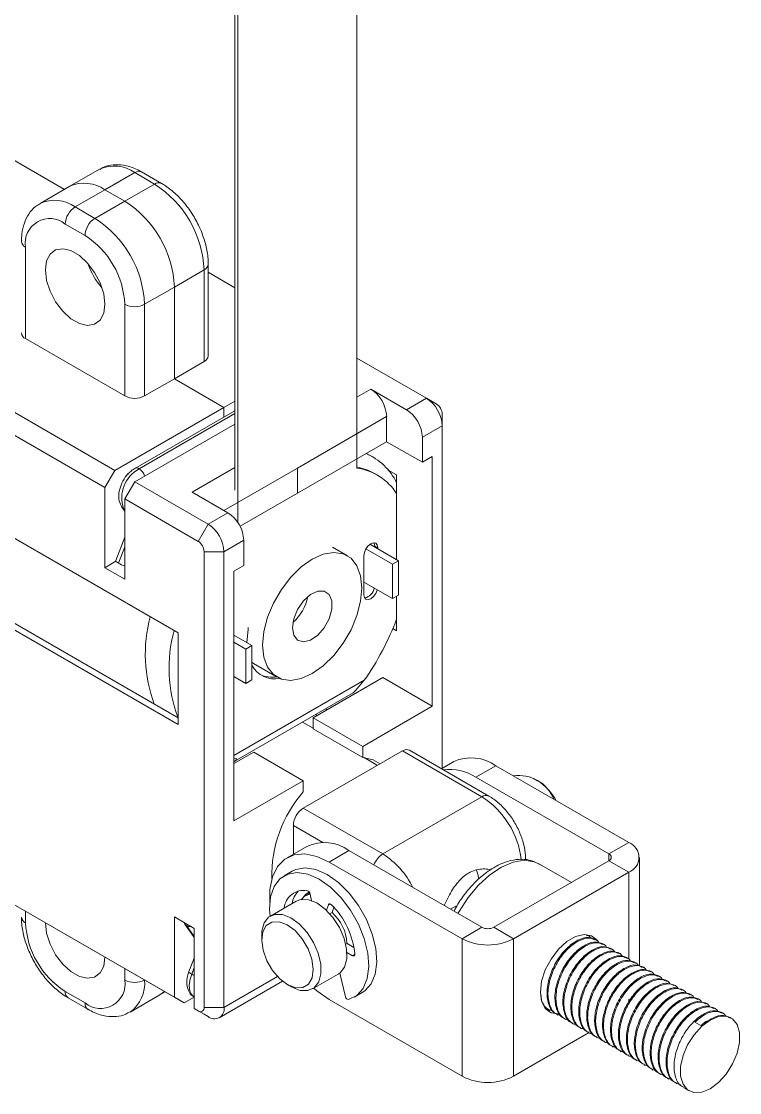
# Paper-space layout '시트4_ENG_with accessory' of a CAD drawing. Header units: inches. Extents: x 0.2 to 16.3, y 0.2 to 11.5.
# Drawn here: x 14.153 to 15.161, y 4.833 to 6.336 of the extents above; entities that cross this region are included whole.
import ezdxf

# ---------------------------------------------------------------- set-up
doc = ezdxf.new("R2010")
doc.units = ezdxf.units.IN
doc.header["$MEASUREMENT"] = 0

psp = doc.layouts.new('시트4_ENG_with accessory')

# ---------------------------------------------------------------- linework, layer by layer
at = {"color": 7, "linetype": 'Continuous', "lineweight": 18}
for p, q in [((14.4571, 6.4807), (14.4571, 5.6327)), ((14.4529, 6.4766), (14.4529, 5.6782)), ((14.6241, 5.7088), (14.6241, 6.4372)), ((14.2138, 6.1002), (14.1383, 6.1438)), ((13.569, 6.1189), (14.2844, 5.7058)), ((14.2631, 6.1286), (14.2213, 6.1045)), ((14.3123, 6.1237), (14.2705, 6.0996)), ((14.3401, 6.1077), (14.3123, 6.1237)), ((14.35, 6.1086), (14.3221, 6.1247)), ((14.2213, 6.1045), (14.1796, 6.0804)), ((14.2984, 6.0835), (14.3401, 6.1077)), ((14.2705, 5.6817), (13.5551, 6.0948)), ((14.2705, 6.0996), (14.2288, 6.0755)), ((14.2705, 6.0996), (14.2984, 6.0835)), ((14.2288, 6.0755), (14.2566, 6.0594)), ((14.2566, 6.0594), (14.2984, 6.0835)), ((14.2427, 6.0353), (14.2149, 6.0514)), ((14.1592, 6.0192), (14.1592, 5.8907)), ((14.4097, 5.9871), (14.368, 5.963)), ((14.4097, 5.8585), (14.4097, 5.9871)), ((14.4155, 5.8666), (14.4155, 5.9951)), ((14.4529, 5.9622), (14.4155, 5.9838)), ((14.368, 5.963), (14.3262, 5.9389)), ((14.368, 5.963), (14.368, 5.8344)), ((14.2984, 5.8103), (14.2984, 5.9389)), ((14.3262, 5.9389), (14.3262, 5.8103)), ((14.1592, 5.8907), (14.2984, 5.8103)), ((14.7215, 5.8071), (14.6241, 5.8633)), ((14.4097, 5.8585), (14.368, 5.8344)), ((14.3262, 5.8103), (14.368, 5.8344)), ((14.368, 5.8344), (14.4376, 5.7942)), ((14.6937, 5.791), (14.6436, 5.8199)), ((14.4529, 5.8031), (14.4376, 5.7942)), ((14.7215, 5.8071), (14.6937, 5.791)), ((14.7354, 5.7991), (14.7215, 5.8071)), ((14.2844, 5.7058), (14.4376, 5.7942)), ((14.4529, 5.7896), (14.3125, 5.7086)), ((14.4376, 5.7808), (14.4376, 5.7942)), ((14.6658, 5.7814), (14.5406, 5.7091)), ((14.6658, 5.746), (14.6658, 5.7814)), ((14.7438, 5.7846), (14.7438, 5.7685)), ((14.3123, 5.6898), (14.4529, 5.7709)), ((14.716, 5.7524), (14.7438, 5.7685)), ((14.7438, 5.2877), (14.7438, 5.7685)), ((14.6658, 5.746), (14.5406, 5.6737)), ((14.6658, 5.746), (14.716, 5.7171)), ((14.716, 5.7171), (14.716, 5.7524)), ((14.6461, 5.7248), (14.6376, 5.7297)), ((13.9504, 5.7219), (14.3735, 5.4776)), ((14.7299, 5.7251), (14.716, 5.7171)), ((14.7299, 5.7251), (14.7299, 5.3747)), ((14.2844, 5.7058), (14.2705, 5.6817)), ((14.5406, 5.7091), (14.5406, 5.6737)), ((14.6528, 5.6992), (14.6486, 5.7016)), ((14.6672, 5.7068), (14.6798, 5.6996)), ((14.6798, 5.6996), (14.6798, 5.5805)), ((14.2984, 5.6657), (14.3123, 5.6898)), ((14.3123, 5.6898), (14.4153, 5.6303)), ((14.2705, 5.6817), (14.2705, 5.5692)), ((14.393, 5.6753), (14.4431, 5.6464)), ((14.4602, 5.6273), (14.5406, 5.6737)), ((14.2943, 5.6543), (14.2984, 5.6486)), ((14.4014, 5.6062), (14.2984, 5.6657)), ((14.2984, 5.6657), (14.2984, 5.5531)), ((14.4153, 5.6303), (14.4431, 5.6464)), ((14.4153, 5.6303), (14.4014, 5.6062)), ((14.2984, 5.6119), (14.2857, 5.5792)), ((14.4654, 5.6078), (14.4376, 5.5917)), ((14.4654, 5.6078), (14.4654, 5.5724)), ((13.9504, 5.5933), (14.3735, 5.349)), ((13.9585, 5.598), (14.3735, 5.3583)), ((14.6107, 5.5861), (14.5898, 5.5982)), ((14.6742, 5.574), (14.6367, 5.5957)), ((14.6825, 5.5788), (14.6423, 5.6021)), ((14.6491, 5.5996), (14.6533, 5.5972)), ((14.6491, 5.5981), (14.6491, 5.5996)), ((14.6533, 5.5957), (14.6533, 5.5972)), ((14.286, 5.5782), (14.2705, 5.5692)), ((14.4376, 5.5917), (14.4097, 5.5917)), ((14.4097, 4.952), (14.4097, 5.5917)), ((14.4376, 5.5917), (14.4376, 4.952)), ((14.6338, 5.586), (14.6338, 5.5313)), ((14.6825, 5.5788), (14.6742, 5.574)), ((14.6825, 5.5306), (14.6825, 5.5788)), ((14.2705, 5.5692), (14.2984, 5.5531)), ((14.4515, 5.5644), (14.4654, 5.5724)), ((14.4515, 5.5644), (14.4515, 5.214)), ((14.6742, 5.574), (14.6742, 5.5258)), ((14.6742, 5.5258), (14.6338, 5.5491)), ((14.6742, 5.5258), (14.6825, 5.5306)), ((14.6798, 5.529), (14.6798, 5.4806)), ((14.3735, 5.349), (14.3735, 5.4776)), ((14.4765, 5.4599), (14.4515, 5.4744)), ((14.6744, 5.4837), (14.6798, 5.4806)), ((14.4682, 5.4551), (14.4515, 5.4647)), ((14.4765, 5.4599), (14.4682, 5.4551)), ((14.4765, 5.4117), (14.4765, 5.4599)), ((14.4682, 5.4551), (14.4682, 5.4069)), ((13.5551, 5.4357), (14.368, 4.9665)), ((14.3819, 4.9584), (13.569, 5.4277)), ((14.4765, 5.4364), (14.4788, 5.4349)), ((14.4788, 5.4349), (14.5122, 5.4157)), ((14.4682, 5.4069), (14.4515, 5.4165)), ((14.6603, 5.4149), (14.5628, 5.3586)), ((14.6603, 5.4149), (14.7299, 5.3747)), ((14.4682, 5.4069), (14.4765, 5.4117)), ((14.6344, 5.4112), (14.6224, 5.3974)), ((14.4517, 5.2971), (14.6188, 5.3935)), ((14.5801, 5.3712), (14.5823, 5.3699)), ((14.7299, 5.3747), (14.6324, 5.3185)), ((14.5628, 5.3439), (14.5478, 5.3526)), ((14.5628, 5.3586), (14.6324, 5.3185)), ((14.5628, 5.343), (14.5628, 5.3586)), ((14.5661, 5.3631), (14.5684, 5.3618)), ((14.5628, 5.343), (14.6324, 5.3028)), ((14.4515, 5.2944), (14.4793, 5.3104)), ((14.4793, 5.3104), (14.5489, 5.2703)), ((14.6881, 5.312), (14.6185, 5.2719)), ((14.6324, 5.3185), (14.6324, 5.3028)), ((14.7995, 5.2478), (14.6881, 5.312)), ((14.8093, 5.2487), (14.698, 5.313)), ((14.4554, 5.301), (14.4515, 5.3018)), ((14.6531, 5.2918), (14.6344, 5.3027)), ((14.7599, 5.297), (14.7428, 5.2871)), ((14.7911, 5.2751), (14.819, 5.2911)), ((14.819, 5.2911), (15.0055, 5.1835)), ((14.4515, 5.214), (14.5489, 5.2703)), ((14.6185, 5.2719), (14.5489, 5.2317)), ((14.5489, 5.2703), (14.5489, 5.2546)), ((14.7911, 5.2751), (14.9776, 5.1674)), ((14.8774, 5.2702), (14.8719, 5.2735)), ((14.6603, 5.1674), (14.7995, 5.2478)), ((14.5489, 5.2317), (14.6603, 5.1674)), ((14.535, 5.1672), (14.535, 5.2076)), ((14.5539, 5.1781), (14.5261, 5.162)), ((14.5851, 5.1561), (14.6129, 5.1722)), ((14.6129, 5.1722), (14.7995, 5.0645)), ((14.9776, 5.1674), (15.0055, 5.1835)), ((14.9776, 5.1578), (14.8162, 5.0645)), ((14.9776, 5.1578), (15.0055, 5.1417)), ((15.0205, 5.0098), (15.0205, 5.1626)), ((14.5331, 5.1433), (14.522, 5.1369)), ((14.5851, 5.1561), (14.7716, 5.0485)), ((15.0055, 5.1417), (14.844, 5.0485)), ((14.9252, 5.1275), (14.8804, 5.1533)), ((14.558, 5.1122), (14.5528, 5.1092)), ((14.5389, 5.1012), (14.5027, 5.0803)), ((14.5584, 5.111), (14.5606, 5.102)), ((14.5814, 5.0884), (14.584, 5.0962)), ((14.5862, 5.0834), (14.5893, 5.0852)), ((14.5893, 5.0852), (14.5918, 5.0926)), ((14.7555, 5.0899), (14.7648, 5.0953)), ((14.368, 5.079), (14.3958, 5.0629)), ((14.368, 4.9665), (14.368, 5.079)), ((14.3825, 5.0691), (14.3958, 5.0502)), ((14.3958, 4.9504), (14.3958, 5.0629)), ((14.4905, 5.0533), (14.4905, 5.0468)), ((14.7995, 5.0645), (14.7716, 5.0485)), ((14.8162, 5.0645), (14.844, 5.0485)), ((14.9482, 5.0533), (14.9468, 5.0541)), ((14.6084, 5.041), (14.6102, 5.042)), ((14.62, 5.0363), (14.6102, 5.042)), ((14.7716, 4.8556), (14.7716, 5.0485)), ((14.844, 4.8556), (14.844, 5.0485)), ((14.9593, 5.0469), (14.9579, 5.0477)), ((14.9705, 5.0404), (14.9691, 5.0412)), ((14.6178, 5.0247), (14.6101, 5.0292)), ((14.9816, 5.034), (14.9802, 5.0348)), ((14.9927, 5.0276), (14.9914, 5.0284)), ((15.0039, 5.0211), (15.0025, 5.0219)), ((14.3958, 5.0212), (14.3885, 5.0024)), ((15.015, 5.0147), (15.0136, 5.0155)), ((15.0262, 5.0083), (15.0248, 5.0091)), ((14.5617, 4.978), (14.5979, 4.9989)), ((14.5999, 5.0002), (14.6079, 4.9671)), ((15.0373, 5.0019), (15.0359, 5.0027)), ((15.0484, 4.9954), (15.047, 4.9962)), ((14.431, 4.9376), (14.5198, 4.9888)), ((14.5266, 4.9842), (14.5322, 4.981)), ((15.0596, 4.989), (15.0582, 4.9898)), ((15.0707, 4.9826), (15.0693, 4.9834)), ((15.0818, 4.9761), (15.0804, 4.9769)), ((14.2149, 4.9745), (14.2427, 4.9584)), ((14.2189, 4.9655), (14.2468, 4.9494)), ((14.3058, 4.9455), (14.3476, 4.9696)), ((14.3541, 4.9745), (14.3476, 4.9696)), ((14.3476, 4.9696), (14.3551, 4.9739)), ((14.368, 4.9665), (14.3819, 4.9584)), ((14.3819, 4.9584), (14.3958, 4.9665)), ((14.7716, 4.8556), (14.5851, 4.9633)), ((14.6204, 4.9664), (14.6315, 4.9729)), ((15.093, 4.9697), (15.0916, 4.9705)), ((15.1041, 4.9633), (15.1027, 4.9641)), ((14.3958, 4.9504), (14.4014, 4.9472)), ((14.4097, 4.9424), (14.3958, 4.9504)), ((14.4153, 4.9391), (14.4014, 4.9472)), ((14.4376, 4.952), (14.4097, 4.952)), ((14.8933, 4.9486), (14.8947, 4.9478)), ((15.1152, 4.9569), (15.1138, 4.9577)), ((15.1264, 4.9504), (15.125, 4.9512)), ((14.4153, 4.9391), (14.4097, 4.9424)), ((14.9045, 4.9422), (14.9059, 4.9413)), ((14.9156, 4.9357), (14.917, 4.9349)), ((15.1079, 4.9257), (15.0982, 4.9313)), ((15.1375, 4.944), (15.1361, 4.9448)), ((15.1491, 4.9373), (15.1473, 4.9384)), ((14.844, 4.8556), (14.9492, 4.9163)), ((14.9267, 4.9293), (14.9281, 4.9285)), ((14.9379, 4.9229), (14.9393, 4.9221)), ((14.949, 4.9164), (14.9504, 4.9156)), ((14.9601, 4.91), (14.9615, 4.9092)), ((14.9713, 4.9036), (14.9727, 4.9028)), ((14.9824, 4.8972), (14.9838, 4.8963)), ((14.9935, 4.8907), (14.9949, 4.8899)), ((15.0047, 4.8843), (15.0061, 4.8835)), ((15.0158, 4.8779), (15.0172, 4.8771)), ((15.027, 4.8714), (15.0283, 4.8706)), ((15.0381, 4.865), (15.0395, 4.8642)), ((15.0492, 4.8586), (15.0506, 4.8578)), ((15.0604, 4.8522), (15.0618, 4.8513)), ((15.0715, 4.8457), (15.0729, 4.8449)), ((15.0826, 4.8393), (15.0901, 4.835))]:
    psp.add_line(p, q, dxfattribs=at)
at = {"color": 8, "linetype": 'Continuous', "lineweight": 18}
for p, q in [((14.6241, 5.8087), (14.6436, 5.8199)), ((14.3185, 5.708), (14.4529, 5.7856)), ((14.3012, 5.6994), (14.3034, 5.7007)), ((14.393, 5.6753), (14.4529, 5.7099)), ((14.5406, 5.7091), (14.4376, 5.6496)), ((14.2968, 5.6521), (14.2984, 5.6514)), ((14.2984, 5.6498), (14.2968, 5.6521)), ((14.2894, 5.5756), (14.2984, 5.5986)), ((14.6344, 5.4112), (14.4515, 5.3056)), ((14.5765, 5.1836), (14.535, 5.2076)), ((14.9776, 5.1674), (14.9776, 5.1578)), ((15.0055, 5.0196), (15.0055, 5.1417)), ((14.584, 5.0962), (14.5862, 5.0975)), ((14.1592, 5.087), (14.1592, 5.0709)), ((14.385, 5.0669), (14.3958, 5.0514)), ((14.6178, 5.0247), (14.6212, 5.0267)), ((14.2984, 4.9905), (14.2984, 5.0066)), ((14.3958, 5.0079), (14.3923, 4.9987)), ((14.4376, 4.952), (14.5127, 4.9954)), ((14.3262, 4.9906), (14.3262, 4.9905)), ((14.3262, 4.9905), (14.3262, 4.9906)), ((15.0055, 4.9602), (15.0055, 4.9635))]:
    psp.add_line(p, q, dxfattribs=at)
at = {"color": 7, "linetype": 'Continuous', "lineweight": 18, "flags": 128}
for points in [[(14.1887, 5.9725), (14.187, 5.9871), (14.1887, 5.9997), (14.1936, 6.0093), (14.2014, 6.0152), (14.2114, 6.0169), (14.2228, 6.0142), (14.2347, 6.0073), (14.2461, 5.9968), (14.2561, 5.9837), (14.2639, 5.9688), (14.2688, 5.9535), (14.2705, 5.9389), (14.2688, 5.9263), (14.2639, 5.9166), (14.2561, 5.9108), (14.2461, 5.9091), (14.2347, 5.9118), (14.2228, 5.9187), (14.2114, 5.9291), (14.2014, 5.9423), (14.1936, 5.9572), (14.1887, 5.9725)], [(14.6486, 5.7016), (14.6392, 5.7062), (14.6241, 5.7106)], [(14.6533, 5.5972), (14.6526, 5.6011), (14.6505, 5.6035), (14.6473, 5.6041), (14.6436, 5.6029), (14.6398, 5.5998), (14.6367, 5.5956), (14.6346, 5.5907), (14.6338, 5.586)], [(14.6491, 5.5996), (14.6484, 5.6035), (14.648, 5.6042)], [(14.2894, 5.5756), (14.288, 5.5765), (14.2868, 5.5774), (14.286, 5.5781), (14.2857, 5.5788), (14.2857, 5.5792)], [(14.4936, 5.4796), (14.4918, 5.4607), (14.4936, 5.4438), (14.4987, 5.4298), (14.507, 5.4194), (14.5181, 5.413), (14.5312, 5.4111), (14.546, 5.4136), (14.5614, 5.4205), (14.5769, 5.4315), (14.5916, 5.4459), (14.6048, 5.4631), (14.6159, 5.4822), (14.6242, 5.5022), (14.6293, 5.5222), (14.631, 5.5411), (14.6293, 5.558), (14.6242, 5.572), (14.6159, 5.5824), (14.6048, 5.5888), (14.5916, 5.5907), (14.5769, 5.5882), (14.5614, 5.5813), (14.546, 5.5703), (14.5312, 5.5559), (14.5181, 5.5387), (14.507, 5.5196), (14.4987, 5.4996), (14.4936, 5.4796)], [(14.5355, 5.4975), (14.5336, 5.4848), (14.5355, 5.4743), (14.5409, 5.4674), (14.549, 5.465), (14.5589, 5.4674), (14.5691, 5.4744), (14.5782, 5.4849), (14.5851, 5.4976), (14.5888, 5.5108), (14.5888, 5.5226), (14.5851, 5.5315), (14.5782, 5.5362), (14.5691, 5.5362), (14.5589, 5.5314), (14.549, 5.5225), (14.5409, 5.5107), (14.5355, 5.4975)], [(14.6338, 5.5313), (14.6346, 5.5274), (14.6367, 5.525), (14.6398, 5.5244), (14.6436, 5.5257), (14.6473, 5.5287), (14.6505, 5.533), (14.6526, 5.5378), (14.6527, 5.5382)], [(14.4717, 5.4852), (14.4714, 5.4831), (14.4696, 5.4639)], [(14.6566, 5.2938), (14.6468, 5.2996), (14.6324, 5.3028)], [(14.5019, 5.0993), (14.5021, 5.1177), (14.5057, 5.1354), (14.5128, 5.1497), (14.523, 5.1601), (14.536, 5.1661), (14.5511, 5.1674), (14.5677, 5.1641), (14.5851, 5.1561)], [(14.6315, 4.9729), (14.635, 4.9752), (14.6439, 4.9851), (14.6497, 4.9989), (14.6519, 5.0157), (14.6505, 5.0348), (14.6456, 5.055), (14.6374, 5.0754), (14.6264, 5.0949), (14.613, 5.1125), (14.5981, 5.1273), (14.5823, 5.1385), (14.5666, 5.1455), (14.5516, 5.1479), (14.5383, 5.1458), (14.5331, 5.1433)], [(14.6122, 4.9631), (14.6239, 4.9687), (14.6328, 4.9787), (14.6385, 4.9925), (14.6408, 5.0093), (14.6394, 5.0283), (14.6345, 5.0486), (14.6263, 5.069), (14.6152, 5.0885), (14.6019, 5.1061), (14.5869, 5.1209), (14.5712, 5.132), (14.5554, 5.139), (14.5405, 5.1415), (14.5272, 5.1393), (14.5161, 5.1326), (14.5079, 5.1216), (14.503, 5.1071), (14.5016, 5.0896), (14.5023, 5.0801)], [(14.5462, 5.1037), (14.5525, 5.1112), (14.5571, 5.1138)], [(14.5979, 4.9989), (14.6004, 5.0006), (14.6067, 5.0086), (14.6098, 5.0201), (14.6096, 5.0339), (14.6061, 5.049), (14.5995, 5.0643), (14.5904, 5.0783), (14.5795, 5.0901), (14.5677, 5.0987), (14.556, 5.1033), (14.5453, 5.1036), (14.5389, 5.1012)], [(14.5583, 5.1114), (14.5503, 5.1076), (14.5467, 5.1038)], [(14.584, 5.0962), (14.5843, 5.0968), (14.5847, 5.0972), (14.5852, 5.0974), (14.5857, 5.0975), (14.5863, 5.0974), (14.587, 5.0971), (14.5877, 5.0967), (14.5883, 5.0962)], [(14.5329, 4.9806), (14.5446, 4.976), (14.5554, 4.9757), (14.5642, 4.9797), (14.5705, 4.9878), (14.5736, 4.9992), (14.5734, 5.013), (14.5699, 5.0281), (14.5633, 5.0434), (14.5542, 5.0574), (14.5433, 5.0692), (14.5315, 5.0778), (14.5198, 5.0824), (14.5091, 5.0827), (14.5002, 5.0786), (14.494, 5.0706), (14.4908, 5.0592), (14.4905, 5.0533)], [(14.2705, 5.0227), (14.2705, 5.0227), (14.2688, 5.0101), (14.2639, 5.0004), (14.2561, 4.9946), (14.2461, 4.9929), (14.2347, 4.9956), (14.2228, 5.0025), (14.2114, 5.013), (14.2014, 5.0261), (14.1936, 5.041), (14.1887, 5.0563), (14.187, 5.0709)], [(14.516, 4.9921), (14.5272, 4.9838), (14.5384, 4.9796), (14.5484, 4.98), (14.5563, 4.9848), (14.5612, 4.9937), (14.5628, 5.0057), (14.5609, 5.0197), (14.5556, 5.0344), (14.5474, 5.0481), (14.5373, 5.0598), (14.5261, 5.0681), (14.5149, 5.0723), (14.5049, 5.0719), (14.497, 5.0671), (14.4921, 5.0582), (14.4905, 5.0462), (14.4924, 5.0322), (14.4977, 5.0176), (14.5058, 5.0038), (14.516, 4.9921)], [(14.9615, 5.046), (14.961, 5.0465), (14.953, 5.0526), (14.9427, 5.0543), (14.9309, 5.0515), (14.9186, 5.0444), (14.9068, 5.0336), (14.8965, 5.02), (14.8884, 5.0046), (14.8833, 4.9888), (14.8816, 4.9737)], [(14.5851, 4.9633), (14.5677, 4.9754), (14.5635, 4.979)], [(14.3476, 4.9696), (14.3476, 4.9696), (14.3541, 4.9745)], [(14.8816, 4.9737), (14.8833, 4.9607), (14.8884, 4.9507), (14.8965, 4.9447), (14.9068, 4.943), (14.9078, 4.943)], [(15.0971, 4.9138), (15.1079, 4.9257), (15.1197, 4.9344), (15.1315, 4.9392), (15.1423, 4.9397), (15.1512, 4.9359), (15.1576, 4.928), (15.161, 4.9168), (15.1609, 4.903), (15.1576, 4.8879), (15.1511, 4.8727), (15.1421, 4.8585), (15.1313, 4.8466), (15.1195, 4.8379), (15.1078, 4.8331), (15.097, 4.8325), (15.088, 4.8364), (15.0816, 4.8442), (15.0783, 4.8555), (15.0783, 4.8692), (15.0817, 4.8844), (15.0881, 4.8996), (15.0971, 4.9138)]]:
    psp.add_lwpolyline(points, dxfattribs=at)
at = {"color": 8, "linetype": 'Continuous', "lineweight": 18, "flags": 128}
for points in [[(14.2968, 5.6521), (14.2953, 5.6532), (14.2943, 5.6543)], [(14.8804, 5.1533), (14.8729, 5.1566), (14.8589, 5.1586), (14.8433, 5.156), (14.8269, 5.1491), (14.8105, 5.1382), (14.7946, 5.1237), (14.78, 5.1063), (14.7674, 5.0867), (14.7659, 5.0839)], [(14.3923, 4.9987), (14.3908, 4.9997), (14.3896, 5.0005), (14.3889, 5.0013), (14.3885, 5.002), (14.3885, 5.0024)], [(14.3923, 4.9987), (14.3898, 4.9903), (14.3889, 4.9823), (14.3898, 4.9753), (14.3923, 4.9698), (14.3958, 4.9664)], [(14.3923, 4.9987), (14.394, 4.9978), (14.3958, 4.997)]]:
    psp.add_lwpolyline(points, dxfattribs=at)
at = {"color": 8, "linetype": 'Continuous', "lineweight": 18}
for centre, radius, start, end in [((14.2835, 6.0835), 0.0495, 54.3826, 114.3069), ((14.3181, 6.1157), 0.0099, 65.6935, 125.6172), ((14.3459, 6.0996), 0.0099, 65.7079, 125.6167), ((14.2001, 6.0365), 0.0484, 53.6672, 115.409), ((14.1633, 6.0283), 0.0099, 185.7099, 245.6238), ((14.4056, 5.9961), 0.0099, 294.3762, 354.29), ((14.315, 5.7036), 0.00564, 52.6044, 116.1062), ((14.3086, 5.6927), 0.0183, 16.2274, 57.3023), ((14.8052, 5.2397), 0.0099, 65.7083, 125.6162), ((14.733, 5.1447), 0.1226, 6.8956, 57.1652), ((14.6766, 5.1419), 0.0303, 122.6815, 160.5897), ((14.5969, 5.0678), 0.1181, 26.5196, 57.5589), ((14.1633, 5.0799), 0.0099, 185.6945, 245.6259), ((14.2768, 4.9857), 0.0496, 306.1136, 5.5841), ((14.2247, 4.9735), 0.0099, 174.3803, 234.2913), ((14.2525, 4.9574), 0.0099, 174.3814, 234.2924)]:
    psp.add_arc(centre, radius, start, end, dxfattribs=at)
at = {"color": 7, "linetype": 'Continuous', "lineweight": 18}
for centre, radius, start, end in [((14.2417, 6.0594), 0.0495, 54.3825, 114.3071), ((14.2586, 5.9802), 0.1513, 2.6055, 57.3945), ((14.2451, 6.05), 0.0303, 122.6053, 177.3947), ((14.2169, 5.9561), 0.1513, 2.6055, 57.3945), ((14.1931, 6.0248), 0.0344, 50.7967, 189.2141), ((14.2729, 6.034), 0.0303, 122.6053, 177.3945), ((14.1751, 5.932), 0.1513, 2.6055, 57.3945), ((14.1775, 5.9334), 0.121, 2.6055, 57.3945), ((14.3414, 6.028), 0.0999, 198.6259, 221.3687), ((14.3123, 5.9658), 0.0303, 242.6097, 297.3903), ((14.1633, 5.8997), 0.0099, 185.6945, 245.6253), ((14.4056, 5.8675), 0.0099, 294.3748, 354.3052), ((14.6175, 5.7792), 0.0484, 2.6054, 57.3946), ((14.3123, 5.8372), 0.0303, 242.6097, 297.3903), ((14.6954, 5.7663), 0.0484, 2.6054, 57.3946), ((14.6676, 5.7502), 0.0484, 2.6053, 57.3947), ((14.7257, 5.7838), 0.0182, 2.6055, 57.3945), ((14.6035, 5.6513), 0.0849, 25.9307, 66.7692), ((14.3409, 5.6671), 0.0467, 118.8102, 198.7784), ((14.6137, 5.6314), 0.0782, 32.3172, 82.3706), ((14.417, 5.6056), 0.0484, 2.6057, 57.3943), ((14.3892, 5.5895), 0.0484, 2.6054, 57.3946), ((14.3916, 5.5909), 0.0182, 2.6058, 57.3939), ((14.3138, 5.6191), 0.0499, 240.7656, 251.9626), ((14.6316, 5.5436), 0.0171, 281.0744, 350.022), ((14.4927, 5.5406), 0.0636, 310.872, 349.1336), ((14.5285, 5.4478), 0.2013, 164.8822, 200.343), ((14.3207, 5.6317), 0.3834, 324.9, 339.466), ((14.5619, 5.4286), 0.2013, 164.8822, 200.343), ((14.5092, 5.4502), 0.0372, 208.5997, 280.8148), ((14.5049, 5.455), 0.0395, 245.269, 279.6648), ((14.614, 5.4016), 0.00935, 300.5631, 333.5736), ((14.6939, 5.304), 0.0099, 65.6928, 125.6162), ((14.447, 5.3051), 0.00931, 298.5787, 333.6194), ((14.7844, 5.2436), 0.0588, 54.017, 114.6726), ((14.7537, 5.218), 0.0682, 56.7651, 97.129), ((14.8516, 5.2256), 0.052, 20.9808, 99.0245), ((14.8373, 5.2066), 0.0753, 28.3704, 57.7804), ((14.6836, 5.1369), 0.1789, 138.8422, 181.4192), ((14.5652, 5.2062), 0.0303, 122.6056, 177.3943), ((14.5784, 5.1247), 0.0588, 54.0174, 114.6721), ((14.9975, 5.1626), 0.0223, 290.7837, 69.2163), ((14.9758, 5.1626), 0.00516, 290.7847, 69.2153), ((14.5495, 5.0887), 0.0276, 80.5326, 174.2319), ((14.5676, 5.092), 0.0349, 137.7692, 170.281), ((14.552, 5.1098), 0.0065, 10.9805, 71.5074), ((14.5088, 5.016), 0.1129, 5.5659, 45.2135), ((14.5487, 5.0389), 0.0615, 2.87, 48.7412), ((14.2801, 5.0764), 0.121, 182.6054, 237.3946), ((14.3887, 5.0734), 0.00748, 197.1171, 240.4154), ((14.3898, 5.0758), 0.0102, 241.6534, 276.6146), ((14.8078, 5.0807), 0.0182, 242.611, 297.389), ((14.8078, 5.1183), 0.0787, 242.6095, 297.3905), ((14.6191, 5.0264), 0.00211, 231.9069, 15.1928), ((14.2644, 4.985), 0.0344, 230.7968, 9.2139), ((14.3123, 5.0174), 0.0303, 242.6097, 297.3903), ((14.6126, 4.9677), 0.00468, 187.1997, 265.6555), ((14.4046, 4.9512), 0.00516, 230.7972, 9.2141), ((14.424, 4.9498), 0.0138, 230.7972, 9.2137), ((14.8078, 4.9254), 0.0787, 242.6095, 297.3905)]:
    psp.add_arc(centre, radius, start, end, dxfattribs=at)
for points, knots in [([(14.3221, 6.1247), (14.3192, 6.1262), (14.3112, 6.1306), (14.2977, 6.1347), (14.2825, 6.1352), (14.271, 6.1331), (14.2654, 6.1294), (14.2637, 6.1283)], [0, 0, 0, 0, 0.1597205, 0.444866, 0.6776924, 0.8975423, 1, 1, 1, 1]), ([(14.4155, 5.9951), (14.4154, 5.9985), (14.4151, 6.0083), (14.4118, 6.0245), (14.4053, 6.0435), (14.396, 6.0617), (14.3845, 6.0785), (14.371, 6.0933), (14.3591, 6.1031), (14.3518, 6.1075), (14.35, 6.1086)], [0, 0, 0, 0, 0.073795, 0.2153006, 0.3629628, 0.5136512, 0.6640777, 0.8111393, 0.9526284, 1, 1, 1, 1]), ([(14.1796, 6.0797), (14.1774, 6.0786), (14.171, 6.0752), (14.1633, 6.0657), (14.1568, 6.0526), (14.1538, 6.0394), (14.1535, 6.0307), (14.1534, 6.0273)], [0, 0, 0, 0, 0.120758, 0.347954, 0.57962, 0.831413, 1, 1, 1, 1]), ([(14.3125, 5.7086), (14.3107, 5.7074), (14.3056, 5.7041), (14.2987, 5.6962), (14.2928, 5.6855), (14.2898, 5.6742), (14.2897, 5.6631), (14.2929, 5.6571), (14.2943, 5.6543)], [0, 0, 0, 0, 0.1028317, 0.2926901, 0.4885694, 0.6821436, 0.8503683, 1, 1, 1, 1]), ([(14.8609, 5.1593), (14.8608, 5.1624), (14.8605, 5.1713), (14.8571, 5.186), (14.8505, 5.2029), (14.8413, 5.2187), (14.8299, 5.2328), (14.819, 5.2427), (14.8116, 5.2473), (14.8093, 5.2487)], [0, 0, 0, 0, 0.086298, 0.248938, 0.418142, 0.589597, 0.759208, 0.923591, 1, 1, 1, 1]), ([(14.8809, 5.1528), (14.8772, 5.1547), (14.8691, 5.1589), (14.8549, 5.1605), (14.8394, 5.1586), (14.8234, 5.1528), (14.8074, 5.1432), (14.792, 5.1304), (14.7778, 5.1147), (14.7671, 5.1001), (14.7621, 5.0903), (14.7604, 5.0871)], [0, 0, 0, 0, 0.0826273, 0.1776617, 0.2777948, 0.3883231, 0.5110515, 0.6440978, 0.7838543, 0.9273636, 1, 1, 1, 1]), ([(14.8114, 5.145), (14.8102, 5.1454), (14.8062, 5.1465), (14.7988, 5.1465), (14.7895, 5.1449), (14.7807, 5.141), (14.7727, 5.1352), (14.7657, 5.128), (14.7595, 5.1196), (14.7537, 5.1098), (14.7496, 5.1014), (14.7473, 5.0962), (14.7467, 5.095)], [0, 0, 0, 0, 0.042631, 0.139805, 0.243671, 0.355383, 0.460095, 0.57339, 0.688225, 0.811001, 0.953433, 1, 1, 1, 1]), ([(14.7946, 5.1324), (14.7945, 5.1347), (14.7942, 5.139), (14.7927, 5.1431), (14.7919, 5.1449)], [0, 0, 0, 0, 0.534659, 1, 1, 1, 1]), ([(14.1534, 5.0789), (14.1535, 5.0756), (14.1538, 5.0658), (14.1571, 5.0495), (14.1636, 5.0306), (14.1729, 5.0124), (14.1844, 4.9956), (14.1979, 4.9808), (14.2098, 4.971), (14.2171, 4.9666), (14.2189, 4.9655)], [0, 0, 0, 0, 0.073795, 0.2153, 0.362963, 0.513652, 0.664078, 0.811139, 0.952628, 1, 1, 1, 1]), ([(14.9462, 5.0531), (14.948, 5.0528), (14.9509, 5.0523), (14.952, 5.0498), (14.9524, 5.0489)], [0, 0, 0, 0, 0.643695, 1, 1, 1, 1]), ([(14.9049, 4.9429), (14.9036, 4.9433), (14.8975, 4.9454), (14.8916, 4.9585), (14.8899, 4.9765), (14.8945, 4.9975), (14.9039, 5.0177), (14.9174, 5.035), (14.9323, 5.0463), (14.9473, 5.052), (14.9548, 5.0483), (14.9576, 5.0469)], [0, 0, 0, 0, 0.025564, 0.129016, 0.255011, 0.397579, 0.556068, 0.704894, 0.834231, 0.939264, 1, 1, 1, 1]), ([(14.911, 4.9402), (14.9081, 4.9411), (14.9001, 4.9434), (14.8929, 4.9574), (14.8913, 4.9757), (14.8959, 4.9967), (14.9054, 5.0169), (14.9187, 5.0341), (14.934, 5.0459), (14.949, 5.0506), (14.9608, 5.0479), (14.9631, 5.0433), (14.9635, 5.0424)], [0, 0, 0, 0, 0.055739, 0.151865, 0.268937, 0.401408, 0.548672, 0.686958, 0.807136, 0.90473, 0.982373, 1, 1, 1, 1]), ([(14.916, 4.9365), (14.9148, 4.9369), (14.9087, 4.939), (14.9027, 4.952), (14.901, 4.97), (14.9057, 4.9911), (14.9151, 5.0113), (14.9285, 5.0286), (14.9434, 5.0399), (14.9584, 5.0456), (14.9659, 5.0418), (14.9687, 5.0405)], [0, 0, 0, 0, 0.0255637, 0.1290156, 0.2550102, 0.3975784, 0.5560681, 0.7048932, 0.8342307, 0.9392635, 1, 1, 1, 1]), ([(14.9221, 4.9338), (14.9192, 4.9346), (14.9112, 4.937), (14.904, 4.951), (14.9025, 4.9693), (14.907, 4.9902), (14.9165, 5.0105), (14.9298, 5.0276), (14.9451, 5.0395), (14.9601, 5.0442), (14.9719, 5.0414), (14.9742, 5.0369), (14.9746, 5.036)], [0, 0, 0, 0, 0.055739, 0.151866, 0.268936, 0.401409, 0.548673, 0.686958, 0.807136, 0.90473, 0.982373, 1, 1, 1, 1]), ([(14.9271, 4.9301), (14.9259, 4.9305), (14.9198, 4.9325), (14.9139, 4.9456), (14.9122, 4.9636), (14.9168, 4.9846), (14.9262, 5.0048), (14.9397, 5.0222), (14.9545, 5.0335), (14.9695, 5.0392), (14.9771, 5.0354), (14.9798, 5.034)], [0, 0, 0, 0, 0.025564, 0.129016, 0.255011, 0.397579, 0.556068, 0.704894, 0.834231, 0.939264, 1, 1, 1, 1]), ([(14.9333, 4.9274), (14.9303, 4.9282), (14.9224, 4.9305), (14.9151, 4.9446), (14.9136, 4.9629), (14.9182, 4.9838), (14.9276, 5.0041), (14.941, 5.0212), (14.9562, 5.0331), (14.9712, 5.0378), (14.983, 5.035), (14.9853, 5.0304), (14.9858, 5.0296)], [0, 0, 0, 0, 0.055739, 0.151865, 0.268937, 0.401408, 0.548672, 0.686958, 0.807136, 0.90473, 0.982373, 1, 1, 1, 1]), ([(14.9383, 4.9236), (14.9371, 4.924), (14.9309, 4.9261), (14.925, 4.9392), (14.9233, 4.9572), (14.9279, 4.9782), (14.9374, 4.9984), (14.9508, 5.0157), (14.9657, 5.027), (14.9807, 5.0328), (14.9882, 5.029), (14.991, 5.0276)], [0, 0, 0, 0, 0.025564, 0.129016, 0.255011, 0.397579, 0.556068, 0.704893, 0.834231, 0.939264, 1, 1, 1, 1]), ([(14.9444, 4.9209), (14.9415, 4.9218), (14.9335, 4.9241), (14.9263, 4.9382), (14.9248, 4.9565), (14.9293, 4.9774), (14.9388, 4.9976), (14.9521, 5.0148), (14.9674, 5.0266), (14.9824, 5.0313), (14.9942, 5.0286), (14.9965, 5.024), (14.9969, 5.0232)], [0, 0, 0, 0, 0.055739, 0.151865, 0.268936, 0.401408, 0.548673, 0.686958, 0.807136, 0.90473, 0.982373, 1, 1, 1, 1]), ([(14.9494, 4.9172), (14.9482, 4.9176), (14.9421, 4.9197), (14.9362, 4.9328), (14.9344, 4.9508), (14.9391, 4.9718), (14.9485, 4.992), (14.9619, 5.0093), (14.9768, 5.0206), (14.9918, 5.0263), (14.9993, 5.0226), (15.0021, 5.0212)], [0, 0, 0, 0, 0.025564, 0.129016, 0.25501, 0.397579, 0.556068, 0.704893, 0.834231, 0.939264, 1, 1, 1, 1]), ([(14.9555, 4.9145), (14.9526, 4.9154), (14.9446, 4.9177), (14.9374, 4.9317), (14.9359, 4.95), (14.9404, 4.971), (14.9499, 4.9912), (14.9632, 5.0084), (14.9785, 5.0202), (14.9935, 5.0249), (15.0053, 5.0222), (15.0076, 5.0176), (15.008, 5.0167)], [0, 0, 0, 0, 0.055739, 0.151865, 0.268937, 0.401408, 0.548672, 0.686958, 0.807136, 0.90473, 0.982373, 1, 1, 1, 1]), ([(14.9605, 4.9108), (14.9593, 4.9112), (14.9532, 4.9133), (14.9473, 4.9263), (14.9456, 4.9443), (14.9502, 4.9654), (14.9596, 4.9855), (14.9731, 5.0029), (14.9879, 5.0142), (15.0029, 5.0199), (15.0105, 5.0161), (15.0132, 5.0147)], [0, 0, 0, 0, 0.025564, 0.129016, 0.255011, 0.397579, 0.556068, 0.704894, 0.834231, 0.939264, 1, 1, 1, 1]), ([(14.9667, 4.9081), (14.9637, 4.9089), (14.9558, 4.9112), (14.9485, 4.9253), (14.947, 4.9436), (14.9516, 4.9645), (14.9611, 4.9848), (14.9744, 5.0019), (14.9896, 5.0138), (15.0046, 5.0185), (15.0165, 5.0157), (15.0188, 5.0111), (15.0192, 5.0103)], [0, 0, 0, 0, 0.055739, 0.151865, 0.268936, 0.401408, 0.548673, 0.686958, 0.807136, 0.90473, 0.982373, 1, 1, 1, 1]), ([(14.9717, 4.9043), (14.9705, 4.9048), (14.9643, 4.9068), (14.9584, 4.9199), (14.9567, 4.9379), (14.9613, 4.9589), (14.9708, 4.9791), (14.9842, 4.9964), (14.9991, 5.0078), (15.0141, 5.0135), (15.0216, 5.0097), (15.0244, 5.0083)], [0, 0, 0, 0, 0.025564, 0.129017, 0.25501, 0.397579, 0.556068, 0.704893, 0.834231, 0.939263, 1, 1, 1, 1]), ([(14.9778, 4.9016), (14.9749, 4.9025), (14.9669, 4.9048), (14.9597, 4.9189), (14.9582, 4.9372), (14.9627, 4.9581), (14.9722, 4.9784), (14.9855, 4.9955), (15.0008, 5.0073), (15.0158, 5.012), (15.0276, 5.0093), (15.0299, 5.0047), (15.0303, 5.0039)], [0, 0, 0, 0, 0.055739, 0.151865, 0.268936, 0.401408, 0.548672, 0.686958, 0.807136, 0.90473, 0.982373, 1, 1, 1, 1]), ([(14.3885, 5.0024), (14.3878, 5.0003), (14.3858, 4.9945), (14.3849, 4.9849), (14.3875, 4.9751), (14.3917, 4.9687), (14.3954, 4.967), (14.3964, 4.9665)], [0, 0, 0, 0, 0.163652, 0.461335, 0.699298, 0.912886, 1, 1, 1, 1]), ([(14.9828, 4.8979), (14.9816, 4.8983), (14.9755, 4.9004), (14.9696, 4.9135), (14.9678, 4.9315), (14.9725, 4.9525), (14.9819, 4.9727), (14.9953, 4.99), (15.0102, 5.0013), (15.0252, 5.007), (15.0327, 5.0033), (15.0355, 5.0019)], [0, 0, 0, 0, 0.025564, 0.129016, 0.255011, 0.397579, 0.556068, 0.704894, 0.834231, 0.939264, 1, 1, 1, 1]), ([(14.9889, 4.8952), (14.986, 4.8961), (14.978, 4.8984), (14.9708, 4.9124), (14.9693, 4.9307), (14.9738, 4.9517), (14.9833, 4.9719), (14.9966, 4.9891), (15.0119, 5.0009), (15.0269, 5.0056), (15.0387, 5.0029), (15.041, 4.9983), (15.0415, 4.9974)], [0, 0, 0, 0, 0.055739, 0.151865, 0.268937, 0.401408, 0.548672, 0.686958, 0.807136, 0.90473, 0.982373, 1, 1, 1, 1]), ([(14.9939, 4.8915), (14.9927, 4.8919), (14.9866, 4.894), (14.9807, 4.907), (14.979, 4.925), (14.9836, 4.9461), (14.993, 4.9663), (15.0065, 4.9836), (15.0213, 4.9949), (15.0363, 5.0006), (15.0439, 4.9968), (15.0466, 4.9955)], [0, 0, 0, 0, 0.025564, 0.129016, 0.25501, 0.397578, 0.556068, 0.704893, 0.834231, 0.939263, 1, 1, 1, 1]), ([(15.0001, 4.8888), (14.9971, 4.8896), (14.9892, 4.892), (14.9819, 4.906), (14.9804, 4.9243), (14.985, 4.9452), (14.9945, 4.9655), (15.0078, 4.9826), (15.0231, 4.9945), (15.038, 4.9992), (15.0499, 4.9965), (15.0522, 4.9919), (15.0526, 4.991)], [0, 0, 0, 0, 0.055739, 0.151866, 0.268936, 0.401409, 0.548673, 0.686958, 0.807136, 0.90473, 0.982373, 1, 1, 1, 1]), ([(15.0051, 4.8851), (15.0039, 4.8855), (14.9977, 4.8875), (14.9918, 4.9006), (14.9901, 4.9186), (14.9947, 4.9396), (15.0042, 4.9598), (15.0176, 4.9772), (15.0325, 4.9885), (15.0475, 4.9942), (15.055, 4.9904), (15.0578, 4.989)], [0, 0, 0, 0, 0.025564, 0.129016, 0.255011, 0.397579, 0.556068, 0.704893, 0.834231, 0.939264, 1, 1, 1, 1]), ([(15.0112, 4.8824), (15.0083, 4.8832), (15.0003, 4.8855), (14.9931, 4.8996), (14.9916, 4.9179), (14.9961, 4.9388), (15.0056, 4.9591), (15.0189, 4.9762), (15.0342, 4.9881), (15.0492, 4.9928), (15.061, 4.99), (15.0633, 4.9854), (15.0637, 4.9846)], [0, 0, 0, 0, 0.055739, 0.151865, 0.268937, 0.401408, 0.548673, 0.686959, 0.807136, 0.90473, 0.982373, 1, 1, 1, 1]), ([(15.0162, 4.8786), (15.015, 4.879), (15.0089, 4.8811), (15.003, 4.8942), (15.0013, 4.9122), (15.0059, 4.9332), (15.0153, 4.9534), (15.0287, 4.9707), (15.0436, 4.982), (15.0586, 4.9878), (15.0661, 4.984), (15.0689, 4.9826)], [0, 0, 0, 0, 0.0255637, 0.1290165, 0.255011, 0.3975792, 0.5560687, 0.7048938, 0.8342312, 0.9392639, 1, 1, 1, 1]), ([(15.0223, 4.8759), (15.0194, 4.8768), (15.0115, 4.8791), (15.0042, 4.8932), (15.0027, 4.9115), (15.0072, 4.9324), (15.0167, 4.9526), (15.03, 4.9698), (15.0453, 4.9816), (15.0603, 4.9863), (15.0721, 4.9836), (15.0744, 4.979), (15.0749, 4.9782)], [0, 0, 0, 0, 0.055739, 0.151865, 0.268936, 0.401408, 0.548673, 0.686958, 0.807136, 0.90473, 0.982373, 1, 1, 1, 1]), ([(15.0273, 4.8722), (15.0261, 4.8726), (15.02, 4.8747), (15.0141, 4.8878), (15.0124, 4.9058), (15.017, 4.9268), (15.0264, 4.947), (15.0399, 4.9643), (15.0548, 4.9756), (15.0697, 4.9813), (15.0773, 4.9776), (15.08, 4.9762)], [0, 0, 0, 0, 0.025564, 0.129017, 0.25501, 0.397579, 0.556068, 0.704893, 0.834231, 0.939263, 1, 1, 1, 1]), ([(15.0335, 4.8695), (15.0305, 4.8704), (15.0226, 4.8727), (15.0153, 4.8867), (15.0138, 4.905), (15.0184, 4.926), (15.0279, 4.9462), (15.0412, 4.9634), (15.0565, 4.9752), (15.0715, 4.9799), (15.0833, 4.9772), (15.0856, 4.9726), (15.086, 4.9717)], [0, 0, 0, 0, 0.055739, 0.151865, 0.268937, 0.401408, 0.548673, 0.686959, 0.807136, 0.90473, 0.982373, 1, 1, 1, 1]), ([(14.8998, 4.9466), (14.897, 4.9475), (14.8891, 4.9498), (14.8832, 4.9596), (14.8827, 4.9666), (14.8826, 4.9686)], [0, 0, 0, 0, 0.2960511, 0.8066137, 1, 1, 1, 1]), ([(15.0385, 4.8658), (15.0373, 4.8662), (15.0312, 4.8683), (15.0252, 4.8813), (15.0235, 4.8993), (15.0281, 4.9204), (15.0376, 4.9405), (15.051, 4.9579), (15.0659, 4.9692), (15.0809, 4.9749), (15.0884, 4.9711), (15.0912, 4.9697)], [0, 0, 0, 0, 0.025564, 0.129016, 0.255011, 0.397579, 0.556068, 0.704894, 0.834231, 0.939264, 1, 1, 1, 1]), ([(15.0446, 4.8631), (15.0417, 4.8639), (15.0337, 4.8662), (15.0265, 4.8803), (15.025, 4.8986), (15.0295, 4.9195), (15.039, 4.9398), (15.0523, 4.9569), (15.0676, 4.9688), (15.0826, 4.9735), (15.0944, 4.9707), (15.0967, 4.9661), (15.0971, 4.9653)], [0, 0, 0, 0, 0.055739, 0.151865, 0.268936, 0.401408, 0.548673, 0.686958, 0.807136, 0.90473, 0.982373, 1, 1, 1, 1]), ([(15.0496, 4.8593), (15.0484, 4.8598), (15.0423, 4.8618), (15.0364, 4.8749), (15.0347, 4.8929), (15.0393, 4.9139), (15.0487, 4.9341), (15.0622, 4.9514), (15.077, 4.9628), (15.092, 4.9685), (15.0996, 4.9647), (15.1023, 4.9633)], [0, 0, 0, 0, 0.025564, 0.129016, 0.25501, 0.397579, 0.556068, 0.704893, 0.834231, 0.939263, 1, 1, 1, 1]), ([(15.0557, 4.8566), (15.0528, 4.8575), (15.0449, 4.8598), (15.0376, 4.8739), (15.0361, 4.8922), (15.0406, 4.9131), (15.0501, 4.9334), (15.0634, 4.9505), (15.0787, 4.9623), (15.0937, 4.967), (15.1055, 4.9643), (15.1078, 4.9597), (15.1083, 4.9589)], [0, 0, 0, 0, 0.055739, 0.151865, 0.268936, 0.401408, 0.548673, 0.686958, 0.807136, 0.90473, 0.982373, 1, 1, 1, 1]), ([(14.2468, 4.9494), (14.2497, 4.9478), (14.2577, 4.9435), (14.2712, 4.9394), (14.2864, 4.9389), (14.2981, 4.9411), (14.3039, 4.9449), (14.3058, 4.9461)], [0, 0, 0, 0, 0.158008, 0.440098, 0.670428, 0.887922, 1, 1, 1, 1]), ([(14.8937, 4.9493), (14.8925, 4.9497), (14.8878, 4.9512), (14.8859, 4.956), (14.8845, 4.9596)], [0, 0, 0, 0, 0.26526, 1, 1, 1, 1]), ([(15.0608, 4.8529), (15.0595, 4.8533), (15.0534, 4.8554), (15.0475, 4.8685), (15.0458, 4.8865), (15.0504, 4.9075), (15.0598, 4.9277), (15.0733, 4.945), (15.0882, 4.9563), (15.1032, 4.962), (15.1107, 4.9583), (15.1135, 4.9569)], [0, 0, 0, 0, 0.025564, 0.129016, 0.255011, 0.397579, 0.556068, 0.704894, 0.834231, 0.939264, 1, 1, 1, 1]), ([(15.0669, 4.8502), (15.064, 4.8511), (15.056, 4.8534), (15.0487, 4.8674), (15.0472, 4.8857), (15.0518, 4.9067), (15.0613, 4.9269), (15.0746, 4.9441), (15.0899, 4.9559), (15.1049, 4.9606), (15.1167, 4.9579), (15.119, 4.9533), (15.1194, 4.9524)], [0, 0, 0, 0, 0.055739, 0.151865, 0.268937, 0.401408, 0.548673, 0.686959, 0.807136, 0.90473, 0.982373, 1, 1, 1, 1]), ([(15.0719, 4.8465), (15.0707, 4.8469), (15.0646, 4.849), (15.0586, 4.862), (15.0569, 4.88), (15.0615, 4.9011), (15.071, 4.9213), (15.0844, 4.9386), (15.0993, 4.9499), (15.1143, 4.9556), (15.1218, 4.9518), (15.1246, 4.9505)], [0, 0, 0, 0, 0.025564, 0.129016, 0.25501, 0.397578, 0.556068, 0.704893, 0.834231, 0.939263, 1, 1, 1, 1]), ([(15.078, 4.8438), (15.0751, 4.8446), (15.0671, 4.847), (15.0599, 4.861), (15.0584, 4.8793), (15.0629, 4.9002), (15.0724, 4.9205), (15.0857, 4.9376), (15.101, 4.9495), (15.116, 4.9542), (15.1278, 4.9515), (15.1301, 4.9469), (15.1305, 4.946)], [0, 0, 0, 0, 0.055739, 0.151865, 0.268936, 0.401409, 0.548673, 0.686958, 0.807136, 0.90473, 0.982373, 1, 1, 1, 1]), ([(15.083, 4.8401), (15.0818, 4.8405), (15.0757, 4.8426), (15.0698, 4.8556), (15.0681, 4.8736), (15.0727, 4.8946), (15.0821, 4.9148), (15.0956, 4.9322), (15.1104, 4.9435), (15.1254, 4.9492), (15.133, 4.9454), (15.1357, 4.944)], [0, 0, 0, 0, 0.025564, 0.129016, 0.255011, 0.397579, 0.556068, 0.704893, 0.834231, 0.939264, 1, 1, 1, 1]), ([(15.0982, 4.9313), (15.1031, 4.9355), (15.112, 4.9432), (15.1272, 4.9477), (15.1389, 4.945), (15.1412, 4.9404), (15.1417, 4.9396)], [0, 0, 0, 0, 0.383902, 0.695664, 0.943691, 1, 1, 1, 1]), ([(15.1069, 4.9263), (15.1099, 4.9292), (15.1135, 4.9328), (15.1184, 4.9339), (15.1194, 4.9341)], [0, 0, 0, 0, 0.796846, 1, 1, 1, 1]), ([(15.1079, 4.9257), (15.1127, 4.9298), (15.1215, 4.9372), (15.1366, 4.9427), (15.1441, 4.939), (15.1469, 4.9376)], [0, 0, 0, 0, 0.438274, 0.794189, 1, 1, 1, 1])]:
    psp.add_open_spline(points, degree=3, knots=knots, dxfattribs=at)

doc.saveas('drawing.dxf')
